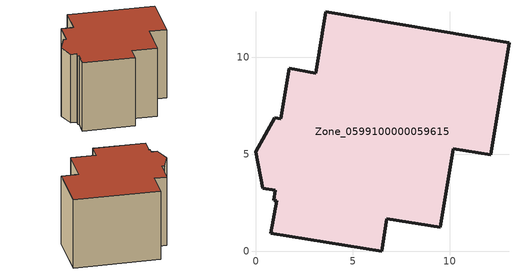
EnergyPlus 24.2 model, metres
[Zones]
Zone_0599100000059615
 floor ground (C_G): 6.75,1.67 6.48,0 0.75,0.93 1.06,2.6 0.93,2.63 1,3.12 0.35,3.24 0,5.12 0.96,6.89 1.27,6.83 1.72,9.44 3.08,9.19 3.61,12.34 13.06,10.76 12.13,4.96 10.19,5.28 9.52,1.22 z0
 wall outside (C_F): 10.19,5.28 12.13,4.96 13.06,10.76 3.61,12.34 3.08,9.19 1.72,9.44 1.27,6.83 0.96,6.89 0,5.12 0.35,3.24 1,3.12 0.93,2.63 1.06,2.6 0.75,0.93 6.48,0 6.75,1.67 9.52,1.22 10.19,5.28 z0:8.13
 roof outside (C_R): 0,5.12 0.35,3.24 1,3.12 0.93,2.63 1.06,2.6 0.75,0.93 6.48,0 6.75,1.67 9.52,1.22 10.19,5.28 12.13,4.96 13.06,10.76 3.61,12.34 3.08,9.19 1.72,9.44 1.27,6.83 0.96,6.89 z8.13
[BUILDING]
Pand.0599100000059615: North Axis=0; Terrain=City; Loads Convergence Tolerance Value=0.04; Temperature Convergence Tolerance Value=0.4; Solar Distribution=FullExterior; Maximum Number of Warmup Days=25; Minimum Number of Warmup Days=1
[Site:Location]
Rotterdam.The.Hague.AP_ZH_NLD Design_Conditions: Latitude=51.96; Longitude=4.45; Time Zone=1; Elevation=-4.5
[SITE:GROUNDTEMPERATURE:BUILDINGSURFACE]
18, 18, 18, 18, 18, 18, 18, 18, 18, 18, 18, 18
[MATERIAL] Thermal Absorptance=0.9; Solar Absorptance=0.7; Visible Absorptance=0.7
Name | Roughness | Thickness | Conductivity | Density | Specific Heat
G.D.1965 | MediumSmooth | 0.15 | 1 | 540 | 1210
F.D.1965 | Rough | 0.3 | 0.857143 | 1920 | 840
R.D.1965 | MediumRough | 0.2 | 0.08 | 1500 | 1000
[CONSTRUCTION]
C_G: G.D.1965
C_F: F.D.1965
C_R: R.D.1965
[ZONE]
Zone_0599100000059615: Type=1; Multiplier=1; Ceiling Height=Autocalculate; Volume=Autocalculate; Floor Area=autocalculate; Part of Total Floor Area=Yes
[ZONEINFILTRATION:DESIGNFLOWRATE]
Infil_Zone_0599100000059615: Zone or ZoneList or Space or SpaceList=Zone_0599100000059615; Schedule=AlwaysOn; Design Flow Rate Calculation Method=Flow/Area; Flow Rate per Floor Area=0.0042; Constant Term Coefficient=1; Temperature Term Coefficient=0; Velocity Term Coefficient=0; Velocity Squared Term Coefficient=0
[HVACTEMPLATE:ZONE:IDEALLOADSAIRSYSTEM]
Zone_0599100000059615: Maximum Heating Supply Air Temperature=50; Minimum Cooling Supply Air Temperature=13; Maximum Heating Supply Air Humidity Ratio=0.0156; Minimum Cooling Supply Air Humidity Ratio=0.0077; Heating Limit=NoLimit; Cooling Limit=NoLimit; Dehumidification Control Type=ConstantSensibleHeatRatio; Cooling Sensible Heat Ratio=0.7; Dehumidification Setpoint=60; Humidification Control Type=None; Humidification Setpoint=30; Outdoor Air Method=None; Outdoor Air Flow Rate per Person=0.00944; Outdoor Air Flow Rate per Zone Floor Area=0; Outdoor Air Flow Rate per Zone=0; Demand Controlled Ventilation Type=None; Outdoor Air Economizer Type=NoEconomizer; Heat Recovery Type=None; Sensible Heat Recovery Effectiveness=0.7; Latent Heat Recovery Effectiveness=0.65
[ZONECONTROL:THERMOSTAT]
ThermostatControl_Zone_0599100000059615: Zone or ZoneList=Zone_0599100000059615; Control Type Schedule=DualSetpointControlType; Control 1=Thermostat_Zone_0599100000059615; Temperature Difference Between Cutout And Setpoint=0
[THERMOSTATSETPOINT:DUALSETPOINT]
Thermostat_Zone_0599100000059615: Heating Setpoint Temperature Schedule=HeatingSetpoint_Zone_0599100000059615; Cooling Setpoint Temperature Schedule=CoolingSetpoint_Zone_0599100000059615
[SCHEDULE:COMPACT]
HeatingSetpoint_Zone_0599100000059615: Through: 12/31, For: AllDays, Until: 24:00, 21
CoolingSetpoint_Zone_0599100000059615: Through: 12/31, For: AllDays, Until: 24:00, 24
DualSetpointControlType: Through: 12/31, For: AllDays, Until: 24:00, 4
AlwaysOn: Through: 12/31, For: AllDays, Until: 24:00, 1
